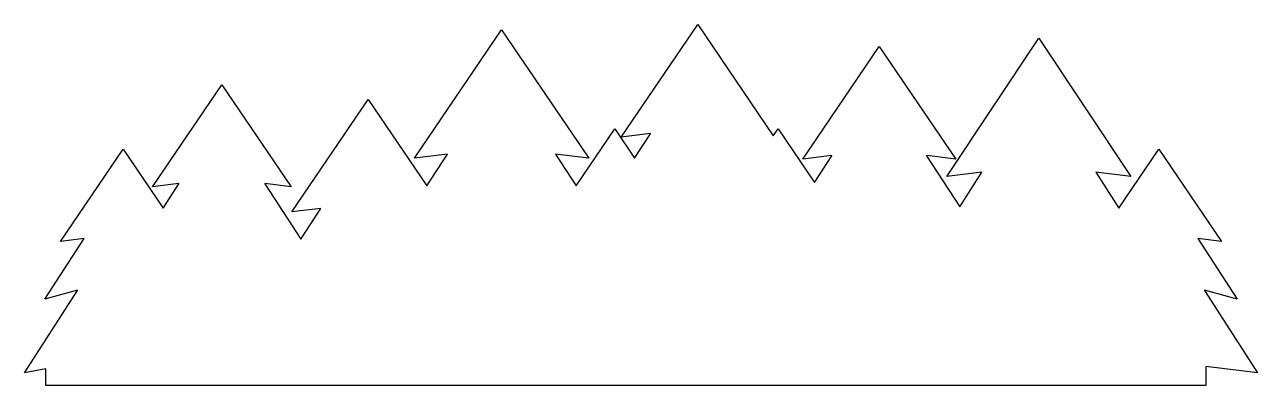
# Model space of a CAD drawing. Extents: x 2 to 1001, y 1 to 294.
import ezdxf

# ---------------------------------------------------------------- set-up
doc = ezdxf.new("R2010")
doc.units = 0

msp = doc.modelspace()

# ---------------------------------------------------------------- linework, layer by layer
at = {"layer": 'Layer 1', "color": 7}
msp.add_lwpolyline([(547.678772, 293.55866), (608.866236, 203.372899), (612.726502, 209.061434), (642.309527, 165.455509), (656.470009, 187.243919), (656.440905, 187.29419), (632.850685, 184.34409), (694.839836, 275.709891), (756.828987, 184.34409), (733.238767, 187.29419), (733.209663, 187.243919), (760.207712, 145.701743), (778.075002, 173.803103), (778.040606, 173.861311), (749.685246, 170.236524), (824.194465, 282.485862), (898.701038, 170.236524), (870.348323, 173.861311), (870.311282, 173.803103), (888.895592, 144.571973), (921.449884, 192.556746), (972.337132, 117.552757), (952.972303, 119.976338), (952.94849, 119.93665), (984.881012, 70.800941), (958.388317, 78.026703), (958.361858, 77.997599), (1001.314262, 11.161287), (959.531315, 16.180427), (959.531315, 0.929862), (19.162587, 0.929862), (19.162587, 14.333637), (1.984272, 11.15335), (44.937734, 77.989661), (44.910747, 78.026703), (18.416992, 70.800941), (50.350573, 119.93665), (50.325702, 119.976338), (30.961137, 117.552757), (81.847592, 192.556746), (114.249749, 144.796869), (127.066943, 164.518886), (127.039691, 164.563865), (105.627783, 161.886285), (161.893474, 244.81718), (218.159695, 161.886285), (196.747787, 164.563865), (196.720534, 164.518886), (225.908802, 119.605921), (242.077469, 144.484661), (242.048365, 144.532286), (218.457615, 141.582185), (280.447296, 232.947987), (328.096048, 162.719721), (344.85209, 188.503335), (344.817694, 188.558897), (317.930769, 185.196047), (388.585014, 289.33327), (459.236612, 185.196047), (432.349688, 188.558897), (432.315292, 188.503335), (448.986667, 162.854658), (480.334461, 209.061434), (496.450211, 185.307172), (509.311591, 205.092689), (509.279841, 205.140314), (485.68962, 202.190213), (547.678772, 293.55866), (547.678772, 293.55866)], close=True, dxfattribs=at)

doc.saveas('drawing.dxf')
